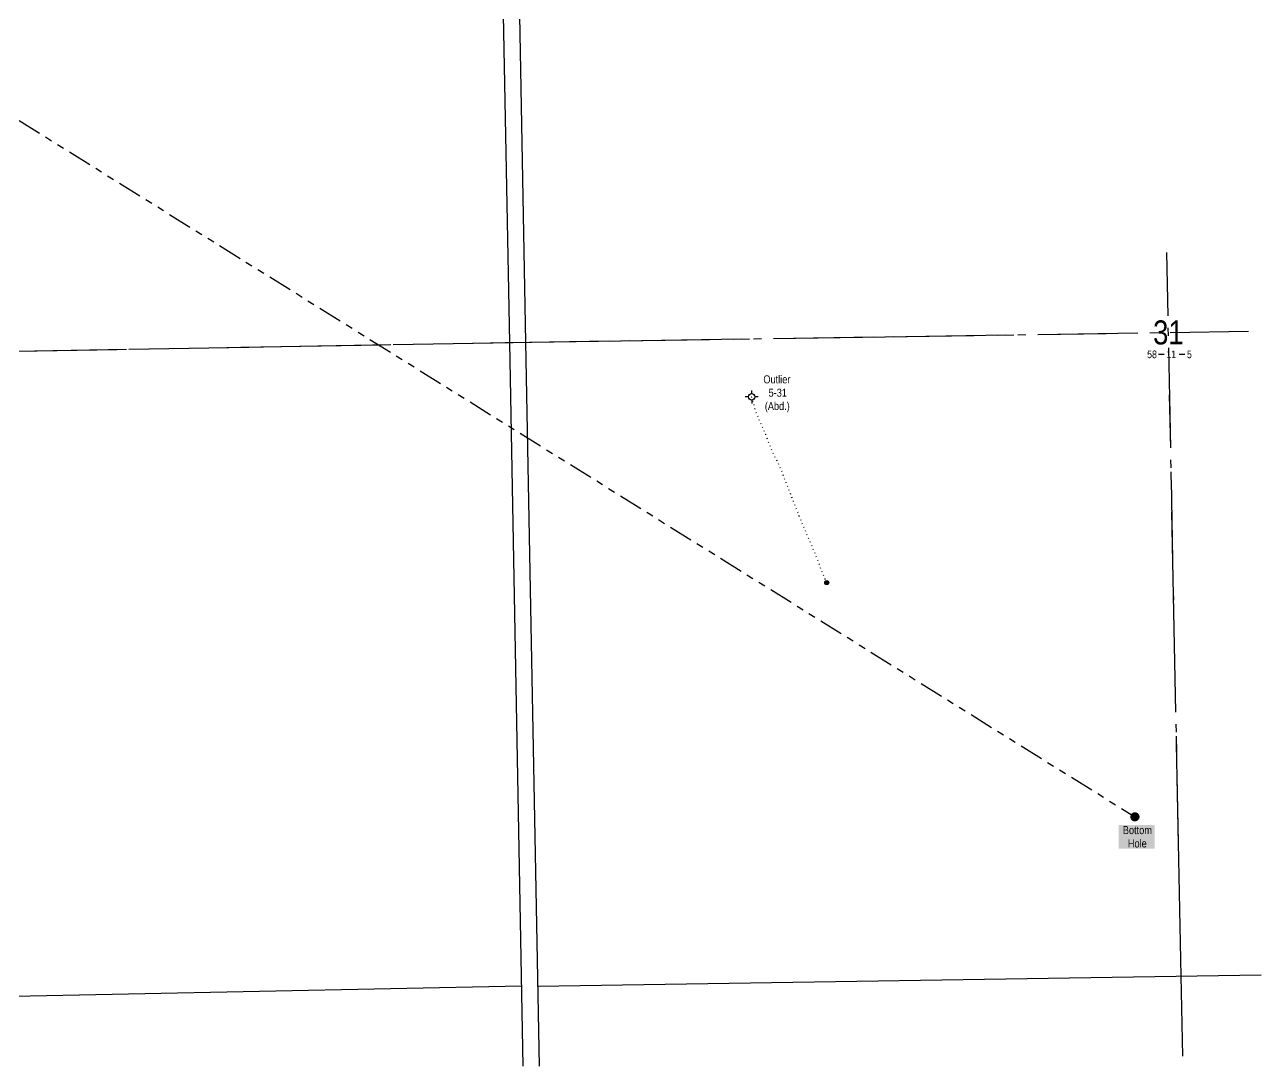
# Model space of a CAD drawing. Extents: x 583318 to 591532, y 5989316 to 5996345.
# Drawn here: x 588624 to 590168, y 5989873 to 5991175 of the extents above; entities that cross this region are included whole.
import ezdxf
from ezdxf.enums import TextEntityAlignment as Align

# ---------------------------------------------------------------- set-up
doc = ezdxf.new("R2010")
doc.units = 0
doc.header["$LTSCALE"] = 5
for name, pattern in [('foc-DOT', [1, 0.2, -0.8]), ('foc-DRILLPATH', [14.75, 6, -1.75, 1.75, -1.75, 1.75, -1.75]), ('foc-QUARTERLINE', [33, 25, -3, 2, -3])]:
    doc.linetypes.add(name, pattern=pattern)
for name, color, linetype in [('10', 1, 'Continuous'), ('9', 3, 'Continuous'), ('AS-DRILL-T', 8, 'Continuous'), ('DETAIL-HZ-Existing', 8, 'foc-DOT'), ('F-WS-S', 8, 'Continuous'), ('L-MON', 1, 'Continuous'), ('L-SECLBL', 7, 'Continuous'), ('L-SECQ', 8, 'foc-QUARTERLINE'), ('P-PDRILLPATH', 12, 'foc-DRILLPATH'), ('S-SYMBOLS', 201, 'Continuous')]:
    doc.layers.add(name, color=color, linetype=linetype)
doc.styles.add('80L', font='ARIALN.TTF', dxfattribs={"height": 10})
doc.styles.add('SIMPLEX', font='ARIALN.TTF')

# ---------------------------------------------------------------- blocks, each defined once
blk = doc.blocks.new('L-SECLBL')
at = {"layer": '9', "color": 7}
for p, q in [((-5.1, -27.8), (-12.3, -27.8)), ((20.7, -27.8), (13.5, -27.8))]:
    blk.add_line(p, q, dxfattribs=at)
at = {"layer": '10', "color": 2, "style": 'SIMPLEX'}
blk.add_attdef('SEC', text='', height=30, dxfattribs=at).set_placement((0, 0), align=Align.MIDDLE)
at = {"layer": '10', "color": 5, "style": '80L'}
blk.add_attdef('TWP', text='', height=9.5, dxfattribs=at).set_placement((-14.4, -27.4), align=Align.MIDDLE_RIGHT)
blk.add_attdef('RGE', text='', height=9.5, dxfattribs=at).set_placement((3.6, -27.4), align=Align.MIDDLE_CENTER)
blk.add_attdef('MER', text='', height=9.5, dxfattribs=at).set_placement((23.2, -27.4), align=Align.MIDDLE_LEFT)
blk = doc.blocks.new('plbh')
at = {"layer": 'L-MON'}
h = blk.add_hatch(color=255, dxfattribs=at)
h.dxf.hatch_style = 1
edge = h.paths.add_edge_path()
edge.add_arc((0, 0), 1.16, 0, 360)
h = blk.add_hatch(color=256, dxfattribs=at)
h.dxf.hatch_style = 1
h.paths.add_polyline_path([(-0.96, 0, 1), (0.96, 0, 1)])
h.paths.add_polyline_path([(0.91, 0, -1), (-0.91, 0, -1)], flags=16)
h.paths.add_polyline_path([(0.45, 0, -1), (-0.45, 0, -1)], flags=0)
h = blk.add_hatch(color=256, dxfattribs=at)
h.dxf.hatch_style = 1
h.paths.add_polyline_path([(-0.45, 0, 1), (0.45, 0, 1)])
h.paths.add_polyline_path([(0.4, 0, -1), (-0.4, 0, -1)], flags=16)
at = {"layer": 'L-MON', "color": 240}
for radius in [0.96, 0.91, 0.45, 0.4]:
    blk.add_circle((0, 0), radius, dxfattribs=at)
blk = doc.blocks.new('BH-Existing')
at = {"layer": 'AS-DRILL-T'}
h = blk.add_hatch(color=256, dxfattribs=at)
h.dxf.hatch_style = 1
edge = h.paths.add_edge_path()
edge.add_arc((0, 0), 0.5, 0, 360)
blk.add_circle((0, 0), 0.5, dxfattribs=at)
blk = doc.blocks.new('GABD')
for p, q in [((-0.81, 0), (-1.62, 0)), ((0, 0.81), (0, 1.62)), ((1.62, 0), (0.81, 0)), ((0, -0.81), (0, -1.62))]:
    blk.add_line(p, q)
blk.add_circle((0, 0), 0.8)

msp = doc.modelspace()

# ---------------------------------------------------------------- linework, layer by layer
at = {"layer": 'DETAIL-HZ-Existing', "flags": 128}
msp.add_lwpolyline([(589531.745, 5990709.682), (589531.63, 5990709.43), (589531.489, 5990708.977), (589531.564, 5990708.709), (589531.629, 5990708.46), (589531.66, 5990708.39), (589531.855, 5990707.614), (589532.189, 5990706.4), (589532.73, 5990704.77), (589533.448, 5990702.814), (589534.183, 5990700.498), (589534.816, 5990697.789), (589535.566, 5990694.683), (589536.663, 5990691.214), (589538.157, 5990687.402), (589539.957, 5990683.276), (589541.985, 5990678.754), (589544.212, 5990673.767), (589546.485, 5990668.469), (589548.793, 5990662.893), (589551.179, 5990656.928), (589553.756, 5990650.337), (589556.671, 5990643.402), (589559.897, 5990636.393), (589563.191, 5990629.495), (589566.423, 5990622.686), (589569.251, 5990616.09), (589571.768, 5990609.537), (589574.161, 5990603.192), (589576.643, 5990596.909), (589579.079, 5990590.915), (589581.434, 5990585.019), (589583.737, 5990579.173), (589586.065, 5990573.117), (589588.445, 5990566.922), (589590.749, 5990561.055), (589592.952, 5990555.736), (589595.089, 5990550.717), (589597.207, 5990545.677), (589599.471, 5990540.34), (589601.81, 5990534.734), (589604.312, 5990528.951), (589606.783, 5990523.208), (589608.979, 5990517.769), (589610.974, 5990512.867), (589612.87, 5990508.453), (589614.497, 5990504.473), (589615.849, 5990500.729), (589617.068, 5990497.202), (589618.263, 5990493.854), (589618.695, 5990492.692), (589618.716, 5990492.633), (589619.473, 5990490.747), (589620.644, 5990488.099), (589621.649, 5990485.808), (589622.468, 5990483.774), (589623.232, 5990482.058), (589623.95, 5990480.612), (589624.352, 5990479.469), (589624.478, 5990478.621), (589624.61, 5990478.034), (589624.776, 5990477.697), (589624.908, 5990477.58), (589625.119, 5990477.554), (589625.238, 5990477.586), (589625.358, 5990477.618), (589625.437, 5990477.65)], dxfattribs=at)
at = {"layer": 'L-SECLBL'}
for p, q in [((589213.94, 5991590.838), (589229.194, 5990777.605)), ((589234.044, 5991591.227), (589249.298, 5990777.982)), ((589229.194, 5990777.605), (589246.152, 5989873.478)), ((589249.298, 5990777.982), (589266.259, 5989873.785)), ((589264.384, 5989973.725), (590168.048, 5989987.518)), ((589244.278, 5989973.418), (588337.898, 5989955.289))]:
    msp.add_line(p, q, dxfattribs=at)
at = {"layer": 'L-SECQ'}
for p, q in [((590068.101, 5989985.993), (590050.087, 5990890.109)), ((589229.194, 5990777.605), (590152.025, 5990791.686)), ((588424.034, 5990763.32), (589249.298, 5990777.982))]:
    msp.add_line(p, q, dxfattribs=at)
at = {"layer": 'L-SECQ', "ltscale": 2}
for p, q in [((590050.884, 5990850.135), (590050.087, 5990890.109)), ((589229.194, 5990777.605), (589974.306, 5990788.974)), ((590129.852, 5990791.347), (590152.025, 5990791.686)), ((588501.094, 5990764.689), (589249.298, 5990777.982)), ((590068.101, 5989985.993), (590053.628, 5990712.404)), ((590070.092, 5989886.054), (590068.101, 5989985.993))]:
    msp.add_line(p, q, dxfattribs=at)
at = {"layer": 'P-PDRILLPATH', "flags": 128}
msp.add_lwpolyline([(588116.705, 5991367.271), (590010.231, 5990185.047)], dxfattribs=at)
at = {"layer": 'S-SYMBOLS'}
msp.add_circle((590010.231, 5990185.047), 1.999, dxfattribs=at)

# ---------------------------------------------------------------- block references
at = {"layer": 'AS-DRILL-T'}
for name, p, xscale, yscale, zscale in [('GABD', (589531.747, 5990709.668), 4.997844999999941, 4.997844999999941, 4.997844999999941), ('BH-Existing', (589625.417, 5990477.667), 4.999999999999984, 4.999999999999984, 4.999999999999984)]:
    msp.add_blockref(name, p, dxfattribs=dict(at, xscale=xscale, yscale=yscale, zscale=zscale))
at = {"layer": 'L-MON', "xscale": 4.997862799999982, "yscale": 4.997862799999982, "zscale": 4.997862799999982}
msp.add_blockref('plbh', (590010.231, 5990185.047), dxfattribs=at)
at = {"layer": 'L-SECLBL', "xscale": 0.99957256, "yscale": 0.99957256, "zscale": 0.99957256}
msp.add_blockref('L-SECLBL', (590052.079, 5990790.171), dxfattribs=at).add_auto_attribs({'SEC': '31', 'TWP': '58', 'RGE': '11', 'MER': '5'})

# ---------------------------------------------------------------- texts
at = {"color": 14, "insert": (589991.646, 5990173.486), "char_height": 10, "attachment_point": 1, "style": '80L', "bg_fill": 1, "box_fill_scale": 1.15, "bg_fill_color": 255, "bg_fill_transparency": 0}
msp.add_mtext_dynamic_manual_height_columns('\\pi3.5705;Bottom\\P\\pi9.8393;Hole', width=41.85454, gutter_width=47.5, heights=[0], dxfattribs=at)
at = {"layer": 'F-WS-S', "insert": (589546.006, 5990736.544), "char_height": 9.99569, "width": 33.98712, "attachment_point": 1, "style": '80L'}
msp.add_mtext('\\pi0.33976;Outlier\\P\\pi6.824;5-31\\P\\pi2.0955;(Abd.)', dxfattribs=at)

doc.saveas('drawing.dxf')
